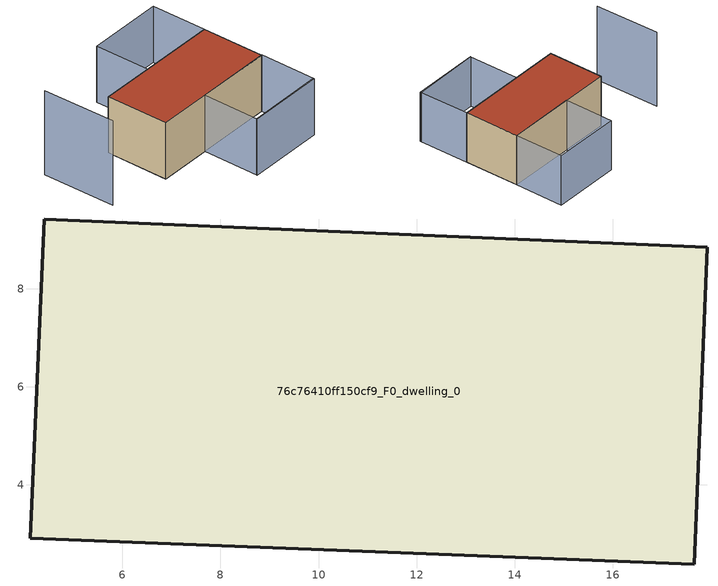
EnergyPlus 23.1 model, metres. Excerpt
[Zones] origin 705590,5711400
76c76410ff150cf9_F0_dwelling_0
 floor ground (EU_floor_Construction): 17.66,2.38 17.93,8.84 4.41,9.42 4.12,2.91 z0
 wall outside (EU_wall_Construction): 4.12,2.91 4.41,9.42 17.93,8.84 17.66,2.38 4.12,2.91 z0:6
 roof outside (EU_roof_Construction): 17.93,8.84 17.66,2.38 4.12,2.91 4.41,9.42 z6
shading: 9.4,-3.2 17.46,-3.45 / 9.62,2.69 17.66,2.38 / 17.66,2.38 17.43,-3.55 / 17.43,-3.55 9.39,-3.24 / 9.39,-3.24 9.62,2.69 / 18.15,14.6 17.93,8.84 / 17.93,8.84 9.92,9.16 / 9.92,9.16 10.15,14.91 / 10.15,14.91 18.15,14.6 z0:6; -1.69,11.86 -1.9,4.26 z0:9
[Building]
EU S2 Campaign: North Axis=0; Terrain=City; Solar Distribution=FullExterior
[Site:Location]
London: Latitude=51.5; Longitude=-0.5; Time Zone=0; Elevation=25
[SizingPeriod:WeatherFileDays]
AnnualSizingPeriod: Begin Month=1; Begin Day of Month=1; End Month=12; End Day of Month=31; Day of Week for Start Day=Monday; Use Weather File Daylight Saving Period=No; Use Weather File Rain and Snow Indicators=No
[MATERIAL]
EU_InternalMass_Material: Roughness=MediumRough; Thickness=0.1; Conductivity=1; Density=1800; Specific Heat=900; Thermal Absorptance=0.9; Solar Absorptance=0.7; Visible Absorptance=0.7
[MATERIAL:NOMASS] Roughness=MediumRough; Thermal Absorptance=0.9; Solar Absorptance=0.7; Visible Absorptance=0.7
Name | Thermal Resistance
EU_wall_NoMass | 0.555556
EU_roof_NoMass | 0.510204
EU_floor_NoMass | 1.68919
[CONSTRUCTION]
EU_wall_Construction: EU_wall_NoMass
EU_roof_Construction: EU_roof_NoMass
EU_floor_Construction: EU_floor_NoMass
EU_InternalMass_Construction: EU_InternalMass_Material
[ZONE]
76c76410ff150cf9_F0_dwelling_0: Type=1; Multiplier=1; Ceiling Height=autocalculate; Volume=527.367; Floor Area=autocalculate; Part of Total Floor Area=Yes
[INTERNALMASS]
76c76410ff150cf9_F0_dwelling_0_EU_InternalMass: Construction=EU_InternalMass_Construction; Zone or ZoneList=76c76410ff150cf9_F0_dwelling_0; Surface Area=87.8941
[OTHEREQUIPMENT]
EU_Step8_InternalGain_76c76410ff150cf9_F0_dwelling_0_f000: Fuel Type=Electricity; Zone or ZoneList or Space or SpaceList=76c76410ff150cf9_F0_dwelling_0; Schedule=EU_Step8_GainSchedule_76c76410ff150cf9_F0_dwelling_0_f000; Design Level Calculation Method=Watts/Area; Power per Zone Floor Area=1; Fraction Latent=0; Fraction Radiant=0; Fraction Lost=0; Carbon Dioxide Generation Rate=0; EndUse Subcategory=EU_Step8_InternalGains
[ZONEVENTILATION:DESIGNFLOWRATE]
EU_ConstantAir_76c76410ff150cf9_F0_dwelling_0: Zone or ZoneList or Space or SpaceList=76c76410ff150cf9_F0_dwelling_0; Schedule=EU_AlwaysOn; Design Flow Rate Calculation Method=AirChanges/Hour; Air Changes per Hour=0.48; Ventilation Type=Natural; Fan Pressure Rise=0; Fan Total Efficiency=1; Constant Term Coefficient=1; Temperature Term Coefficient=0; Velocity Term Coefficient=0; Velocity Squared Term Coefficient=0; Minimum Indoor Temperature=-100; Maximum Indoor Temperature=100; Delta Temperature=-100; Minimum Outdoor Temperature=-100; Maximum Outdoor Temperature=100; Maximum Wind Speed=40
[HVACTEMPLATE:THERMOSTAT]
EU_HeatOnly_76c76410ff150cf9_F0_dwelling_0: Constant Heating Setpoint=20; Constant Cooling Setpoint=50
[HVACTEMPLATE:ZONE:IDEALLOADSAIRSYSTEM]
76c76410ff150cf9_F0_dwelling_0: Template Thermostat=EU_HeatOnly_76c76410ff150cf9_F0_dwelling_0; System Availability Schedule=EU_AlwaysOn; Maximum Heating Supply Air Temperature=50; Minimum Cooling Supply Air Temperature=13; Maximum Heating Supply Air Humidity Ratio=0.0156; Minimum Cooling Supply Air Humidity Ratio=0.0077; Heating Limit=NoLimit; Cooling Limit=NoLimit; Heating Availability Schedule=EU_AlwaysOn; Cooling Availability Schedule=EU_CoolingOff; Dehumidification Control Type=ConstantSensibleHeatRatio; Cooling Sensible Heat Ratio=0.7; Dehumidification Setpoint=60; Humidification Control Type=None; Humidification Setpoint=30; Outdoor Air Method=None; Outdoor Air Flow Rate per Person=0.00944; Outdoor Air Flow Rate per Zone Floor Area=0; Outdoor Air Flow Rate per Zone=0; Demand Controlled Ventilation Type=None; Outdoor Air Economizer Type=NoEconomizer; Heat Recovery Type=None; Sensible Heat Recovery Effectiveness=0.7; Latent Heat Recovery Effectiveness=0.65
[SIZING:ZONE]
76c76410ff150cf9_F0_dwelling_0: Zone Cooling Design Supply Air Temperature Input Method=SupplyAirTemperature; Zone Cooling Design Supply Air Temperature=13; Zone Heating Design Supply Air Temperature Input Method=SupplyAirTemperature; Zone Heating Design Supply Air Temperature=50; Zone Cooling Design Supply Air Humidity Ratio=0.008; Zone Heating Design Supply Air Humidity Ratio=0.008; Cooling Design Air Flow Method=DesignDay; Cooling Design Air Flow Rate=0; Cooling Minimum Air Flow per Zone Floor Area=0.000762; Cooling Minimum Air Flow=0; Cooling Minimum Air Flow Fraction=0.2; Heating Design Air Flow Method=DesignDay; Heating Design Air Flow Rate=0; Heating Maximum Air Flow per Zone Floor Area=0.002032; Heating Maximum Air Flow=0.141576; Heating Maximum Air Flow Fraction=0.3; Account for Dedicated Outdoor Air System=No; Dedicated Outdoor Air System Control Strategy=NeutralSupplyAir; Dedicated Outdoor Air Low Setpoint Temperature for Design=autosize; Dedicated Outdoor Air High Setpoint Temperature for Design=autosize; Zone Load Sizing Method=Sensible Load Only No Latent Load; Zone Latent Cooling Design Supply Air Humidity Ratio Input Method=HumidityRatioDifference; Zone Cooling Design Supply Air Humidity Ratio Difference=0.005; Zone Latent Heating Design Supply Air Humidity Ratio Input Method=HumidityRatioDifference; Zone Humidification Design Supply Air Humidity Ratio Difference=0.005
[SCHEDULE:CONSTANT]
Name | Hourly Value
EU_AlwaysOn | 1
EU_CoolingOff | 0
[SCHEDULE:FILE]
EU_Step8_GainSchedule_76c76410ff150cf9_F0_dwelling_0_f000: File=../../schedules/76c76410ff150cf9/76c76410ff150cf9_F0_dwelling_0_f000_gain.csv; Column Number=1; Rows to Skip at Top=0; Number of Hours of Data=8760; Column Separator=Comma; Interpolate to Timestep=No; Minutes per Item=60; Adjust Schedule for Daylight Savings=Yes
